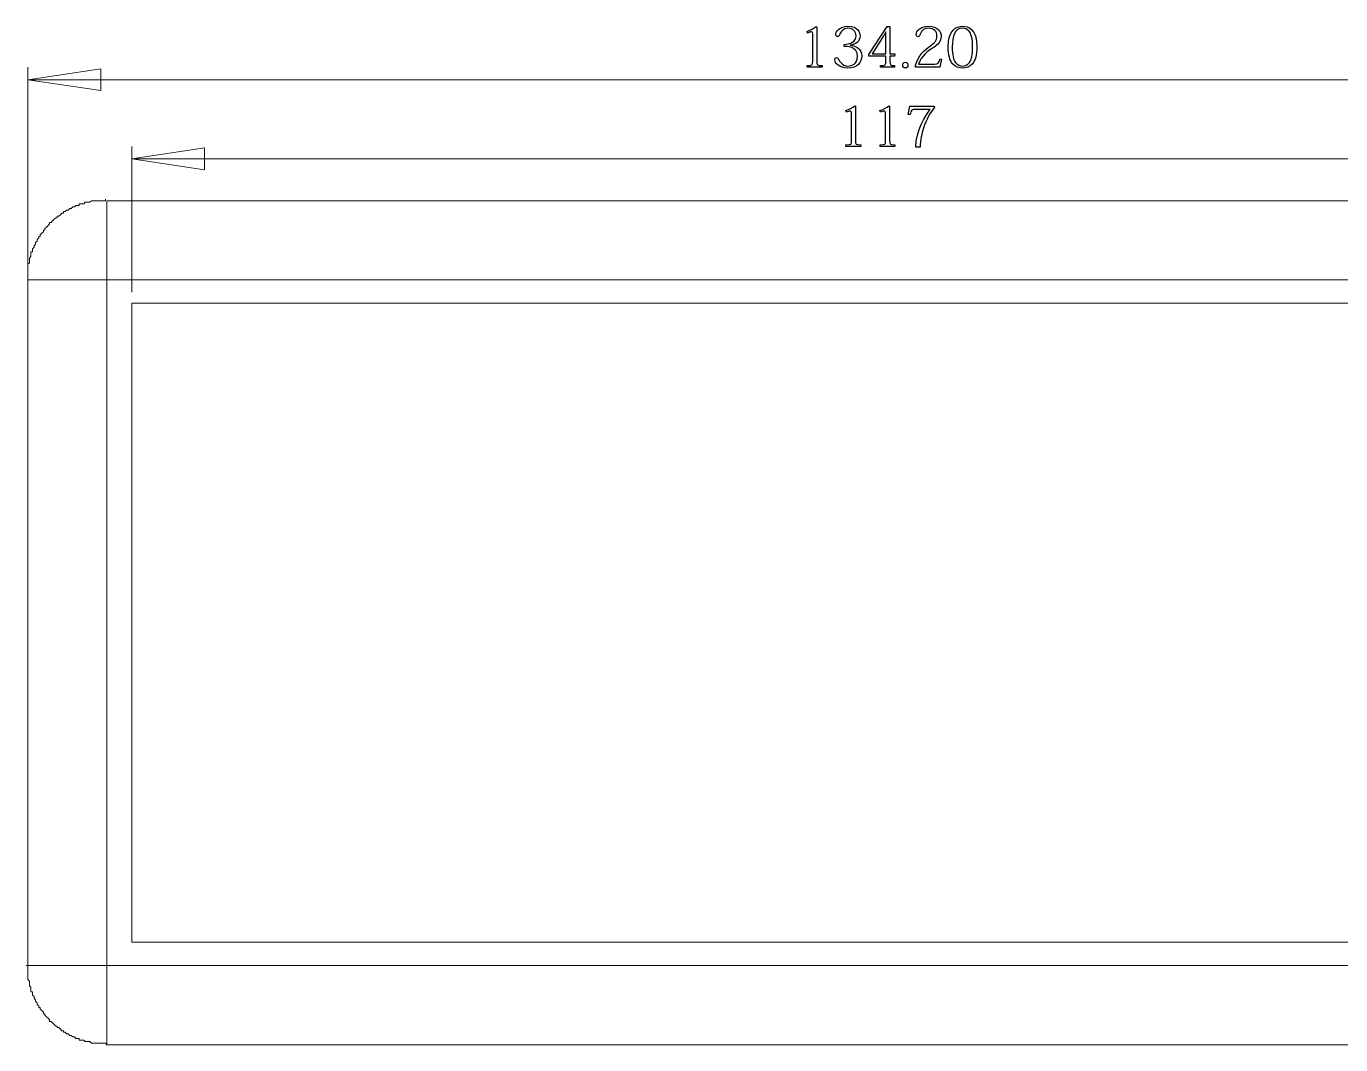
# Model space of a CAD drawing. Header units: millimetres. Extents: x -115 to 130, y -79 to 93.
# Drawn here: x -115.3 to -43.6, y 34 to 89.6 of the extents above; entities that cross this region are included whole.
import ezdxf

# ---------------------------------------------------------------- set-up
doc = ezdxf.new("R2010")
doc.units = ezdxf.units.MM
doc.header["$MEASUREMENT"] = 0
doc.layers.add('layer 1', color=7, linetype='Continuous')

msp = doc.modelspace()

# ---------------------------------------------------------------- linework, layer by layer
at = {"layer": 'layer 1'}
for points, knots in [([(-72.3974, 87.6588), (-72.3974, 87.4363), (-72.4126, 87.418), (-72.6991, 87.418), (-72.6991, 87.418), (-72.6991, 87.418), (-72.6991, 87.3266), (-72.6991, 87.3266), (-72.6991, 87.3266), (-72.6991, 87.3266), (-71.8883, 87.3266), (-71.8883, 87.3266), (-71.8883, 87.3266), (-71.8883, 87.3266), (-71.8883, 87.418), (-71.8883, 87.418), (-71.8883, 87.418), (-72.1627, 87.418), (-72.1779, 87.4363), (-72.1779, 87.6588), (-72.1779, 87.6588), (-72.1779, 87.6588), (-72.1779, 89.5242), (-72.1779, 89.5242), (-72.1779, 89.5242), (-72.1779, 89.5242), (-72.2114, 89.5455), (-72.2114, 89.5455), (-72.2114, 89.5455), (-72.3425, 89.4511), (-72.4858, 89.3688), (-72.7052, 89.2804), (-72.7052, 89.2804), (-72.7052, 89.2804), (-72.6778, 89.195), (-72.6778, 89.195), (-72.6778, 89.195), (-72.5833, 89.2316), (-72.5254, 89.259), (-72.4705, 89.259), (-72.4705, 89.259), (-72.4126, 89.259), (-72.3974, 89.2042), (-72.3974, 89.0822), (-72.3974, 89.0822), (-72.3974, 89.0822), (-72.3974, 87.6588), (-72.3974, 87.6588)], [0, 0, 0, 0, 0.0769231, 0.0769231, 0.0769231, 0.0769231, 0.1538462, 0.1538462, 0.1538462, 0.1538462, 0.2307692, 0.2307692, 0.2307692, 0.2307692, 0.3076923, 0.3076923, 0.3076923, 0.3076923, 0.3846154, 0.3846154, 0.3846154, 0.3846154, 0.4615385, 0.4615385, 0.4615385, 0.4615385, 0.5384615, 0.5384615, 0.5384615, 0.5384615, 0.6153846, 0.6153846, 0.6153846, 0.6153846, 0.6923077, 0.6923077, 0.6923077, 0.6923077, 0.7692308, 0.7692308, 0.7692308, 0.7692308, 0.8461538, 0.8461538, 0.8461538, 0.8461538, 1, 1, 1, 1]), ([(-70.3582, 88.5336), (-70.1997, 88.5549), (-70.0717, 88.6068), (-69.9803, 88.6799), (-69.9803, 88.6799), (-69.8705, 88.7744), (-69.8157, 88.9055), (-69.8157, 89.0396), (-69.8157, 89.0396), (-69.8157, 89.2407), (-69.9315, 89.5638), (-70.4741, 89.5638), (-70.4741, 89.5638), (-70.9069, 89.5638), (-71.1385, 89.2895), (-71.1385, 89.128), (-71.1385, 89.128), (-71.1385, 89.0487), (-71.108, 89.003), (-71.0532, 89.003), (-71.0532, 89.003), (-70.9739, 89.003), (-70.9465, 89.0518), (-70.9099, 89.1493), (-70.9099, 89.1493), (-70.8581, 89.3048), (-70.7118, 89.4541), (-70.4801, 89.4541), (-70.4801, 89.4541), (-70.1906, 89.4541), (-70.0321, 89.2834), (-70.0321, 89.0487), (-70.0321, 89.0487), (-70.0321, 88.7317), (-70.3338, 88.5732), (-70.6905, 88.5732), (-70.6905, 88.5732), (-70.6905, 88.5732), (-70.6905, 88.4666), (-70.6905, 88.4666), (-70.6905, 88.4666), (-70.5594, 88.4666), (-69.9498, 88.4666), (-69.9498, 87.924), (-69.9498, 87.924), (-69.9498, 87.5095), (-70.2485, 87.3937), (-70.4741, 87.3937), (-70.4741, 87.3937), (-70.66, 87.3937), (-70.7636, 87.4729), (-70.8398, 87.5613), (-70.8398, 87.5613), (-70.913, 87.6253), (-70.9526, 87.7015), (-70.9831, 87.7594), (-70.9831, 87.7594), (-71.0227, 87.8326), (-71.0532, 87.8539), (-71.0958, 87.8539), (-71.0958, 87.8539), (-71.1599, 87.8539), (-71.1903, 87.8112), (-71.1903, 87.732), (-71.1903, 87.732), (-71.1903, 87.5674), (-70.9678, 87.2809), (-70.4801, 87.2809), (-70.4801, 87.2809), (-69.9589, 87.2809), (-69.7212, 87.607), (-69.7212, 87.9362), (-69.7212, 87.9362), (-69.7212, 88.3324), (-70.0443, 88.5031), (-70.3582, 88.5275), (-70.3582, 88.5275), (-70.3582, 88.5275), (-70.3582, 88.5336), (-70.3582, 88.5336)], [0, 0, 0, 0, 0.047619, 0.047619, 0.047619, 0.047619, 0.0952381, 0.0952381, 0.0952381, 0.0952381, 0.1428571, 0.1428571, 0.1428571, 0.1428571, 0.1904762, 0.1904762, 0.1904762, 0.1904762, 0.2380952, 0.2380952, 0.2380952, 0.2380952, 0.2857143, 0.2857143, 0.2857143, 0.2857143, 0.3333333, 0.3333333, 0.3333333, 0.3333333, 0.3809524, 0.3809524, 0.3809524, 0.3809524, 0.4285714, 0.4285714, 0.4285714, 0.4285714, 0.4761905, 0.4761905, 0.4761905, 0.4761905, 0.5238095, 0.5238095, 0.5238095, 0.5238095, 0.5714286, 0.5714286, 0.5714286, 0.5714286, 0.6190476, 0.6190476, 0.6190476, 0.6190476, 0.6666667, 0.6666667, 0.6666667, 0.6666667, 0.7142857, 0.7142857, 0.7142857, 0.7142857, 0.7619048, 0.7619048, 0.7619048, 0.7619048, 0.8095238, 0.8095238, 0.8095238, 0.8095238, 0.8571429, 0.8571429, 0.8571429, 0.8571429, 0.9047619, 0.9047619, 0.9047619, 0.9047619, 1, 1, 1, 1]), ([(-68.4044, 87.6588), (-68.4044, 87.4455), (-68.4166, 87.418), (-68.691, 87.418), (-68.691, 87.418), (-68.691, 87.418), (-68.691, 87.3266), (-68.691, 87.3266), (-68.691, 87.3266), (-68.691, 87.3266), (-67.9381, 87.3266), (-67.9381, 87.3266), (-67.9381, 87.3266), (-67.9381, 87.3266), (-67.9381, 87.418), (-67.9381, 87.418), (-67.9381, 87.418), (-68.1697, 87.418), (-68.185, 87.4424), (-68.185, 87.6588), (-68.185, 87.6588), (-68.185, 87.6588), (-68.185, 87.9332), (-68.185, 87.9332), (-68.185, 87.9332), (-68.185, 87.9332), (-67.9259, 87.9332), (-67.9259, 87.9332), (-67.9259, 87.9332), (-67.9259, 87.9332), (-67.9076, 88.0581), (-67.9076, 88.0581), (-67.9076, 88.0581), (-67.9076, 88.0581), (-68.185, 88.0581), (-68.185, 88.0581), (-68.185, 88.0581), (-68.185, 88.0581), (-68.185, 89.5608), (-68.185, 89.5608), (-68.185, 89.5608), (-68.185, 89.5608), (-68.3374, 89.5608), (-68.3374, 89.5608), (-68.3374, 89.5608), (-68.3374, 89.5608), (-69.331, 88.0276), (-69.331, 88.0276), (-69.331, 88.0276), (-69.331, 88.0276), (-69.331, 87.9332), (-69.331, 87.9332), (-69.331, 87.9332), (-69.331, 87.9332), (-68.4044, 87.9332), (-68.4044, 87.9332), (-68.4044, 87.9332), (-68.4044, 87.9332), (-68.4044, 87.6588), (-68.4044, 87.6588)], [0, 0, 0, 0, 0.0625, 0.0625, 0.0625, 0.0625, 0.125, 0.125, 0.125, 0.125, 0.1875, 0.1875, 0.1875, 0.1875, 0.25, 0.25, 0.25, 0.25, 0.3125, 0.3125, 0.3125, 0.3125, 0.375, 0.375, 0.375, 0.375, 0.4375, 0.4375, 0.4375, 0.4375, 0.5, 0.5, 0.5, 0.5, 0.5625, 0.5625, 0.5625, 0.5625, 0.625, 0.625, 0.625, 0.625, 0.6875, 0.6875, 0.6875, 0.6875, 0.75, 0.75, 0.75, 0.75, 0.8125, 0.8125, 0.8125, 0.8125, 0.875, 0.875, 0.875, 0.875, 1, 1, 1, 1]), ([(-68.3983, 89.2529), (-68.4014, 89.1371), (-68.4044, 89.0213), (-68.4044, 88.9359), (-68.4044, 88.9359), (-68.4044, 88.9359), (-68.4044, 88.0581), (-68.4044, 88.0581), (-68.4044, 88.0581), (-68.4044, 88.0581), (-69.1603, 88.0581), (-69.1603, 88.0581), (-69.1603, 88.0581), (-69.1603, 88.0581), (-68.5873, 88.9573), (-68.5873, 88.9573), (-68.5873, 88.9573), (-68.505, 89.0762), (-68.4563, 89.1798), (-68.4075, 89.2529), (-68.4075, 89.2529), (-68.4075, 89.2529), (-68.3983, 89.2529), (-68.3983, 89.2529)], [0, 0, 0, 0, 0.1428571, 0.1428571, 0.1428571, 0.1428571, 0.2857143, 0.2857143, 0.2857143, 0.2857143, 0.4285714, 0.4285714, 0.4285714, 0.4285714, 0.5714286, 0.5714286, 0.5714286, 0.5714286, 0.7142857, 0.7142857, 0.7142857, 0.7142857, 1, 1, 1, 1]), ([(-65.4478, 87.7868), (-65.521, 87.5308), (-65.5484, 87.5003), (-65.7435, 87.5003), (-65.7435, 87.5003), (-65.7435, 87.5003), (-66.6213, 87.5003), (-66.6213, 87.5003), (-66.6213, 87.5003), (-66.4689, 87.9636), (-66.097, 88.2136), (-65.774, 88.4269), (-65.774, 88.4269), (-65.5819, 88.5519), (-65.3869, 88.7439), (-65.3869, 89.0152), (-65.3869, 89.0152), (-65.3869, 89.2499), (-65.5393, 89.5638), (-66.0757, 89.5638), (-66.0757, 89.5638), (-66.5603, 89.5638), (-66.7463, 89.2712), (-66.7463, 89.1188), (-66.7463, 89.1188), (-66.7463, 89.0365), (-66.7127, 88.9939), (-66.664, 88.9939), (-66.664, 88.9939), (-66.6, 88.9939), (-66.5664, 89.0182), (-66.5421, 89.1036), (-66.5421, 89.1036), (-66.4598, 89.3779), (-66.2799, 89.4541), (-66.0849, 89.4541), (-66.0849, 89.4541), (-65.7679, 89.4541), (-65.6155, 89.2834), (-65.6155, 89.0182), (-65.6155, 89.0182), (-65.6155, 88.7805), (-65.7587, 88.6433), (-65.9965, 88.4757), (-65.9965, 88.4757), (-66.2434, 88.302), (-66.6548, 88.0002), (-66.8011, 87.3723), (-66.8011, 87.3723), (-66.8011, 87.3723), (-66.7646, 87.3266), (-66.7646, 87.3266), (-66.7646, 87.3266), (-66.7646, 87.3266), (-65.4539, 87.3266), (-65.4539, 87.3266), (-65.4539, 87.3266), (-65.4539, 87.3266), (-65.3594, 87.7716), (-65.3594, 87.7716), (-65.3594, 87.7716), (-65.3594, 87.7716), (-65.4478, 87.7868), (-65.4478, 87.7868)], [0, 0, 0, 0, 0.0588235, 0.0588235, 0.0588235, 0.0588235, 0.1176471, 0.1176471, 0.1176471, 0.1176471, 0.1764706, 0.1764706, 0.1764706, 0.1764706, 0.2352941, 0.2352941, 0.2352941, 0.2352941, 0.2941176, 0.2941176, 0.2941176, 0.2941176, 0.3529412, 0.3529412, 0.3529412, 0.3529412, 0.4117647, 0.4117647, 0.4117647, 0.4117647, 0.4705882, 0.4705882, 0.4705882, 0.4705882, 0.5294118, 0.5294118, 0.5294118, 0.5294118, 0.5882353, 0.5882353, 0.5882353, 0.5882353, 0.6470588, 0.6470588, 0.6470588, 0.6470588, 0.7058824, 0.7058824, 0.7058824, 0.7058824, 0.7647059, 0.7647059, 0.7647059, 0.7647059, 0.8235294, 0.8235294, 0.8235294, 0.8235294, 0.8823529, 0.8823529, 0.8823529, 0.8823529, 1, 1, 1, 1]), ([(-64.2195, 87.2809), (-64.0244, 87.2809), (-63.8324, 87.3449), (-63.68, 87.5156), (-63.68, 87.5156), (-63.5245, 87.6924), (-63.4361, 87.985), (-63.4361, 88.4361), (-63.4361, 88.4361), (-63.4361, 89.4389), (-63.9238, 89.5638), (-64.2195, 89.5638), (-64.2195, 89.5638), (-64.5608, 89.5638), (-65.0028, 89.3931), (-65.0028, 88.4361), (-65.0028, 88.4361), (-65.0028, 87.985), (-64.9144, 87.6924), (-64.759, 87.5156), (-64.759, 87.5156), (-64.6035, 87.3449), (-64.4237, 87.2809), (-64.2195, 87.2809)], [0, 0, 0, 0, 0.1428571, 0.1428571, 0.1428571, 0.1428571, 0.2857143, 0.2857143, 0.2857143, 0.2857143, 0.4285714, 0.4285714, 0.4285714, 0.4285714, 0.5714286, 0.5714286, 0.5714286, 0.5714286, 0.7142857, 0.7142857, 0.7142857, 0.7142857, 1, 1, 1, 1]), ([(-64.2225, 89.4541), (-64.1097, 89.4541), (-63.9787, 89.4206), (-63.875, 89.3108), (-63.875, 89.3108), (-63.7592, 89.1767), (-63.6678, 88.9177), (-63.6678, 88.433), (-63.6678, 88.433), (-63.6678, 87.9789), (-63.7379, 87.7228), (-63.8415, 87.5857), (-63.8415, 87.5857), (-63.9451, 87.4455), (-64.0701, 87.3906), (-64.2225, 87.3906), (-64.2225, 87.3906), (-64.3719, 87.3906), (-64.4999, 87.4455), (-64.6035, 87.5857), (-64.6035, 87.5857), (-64.7071, 87.7228), (-64.7803, 87.9789), (-64.7803, 88.433), (-64.7803, 88.433), (-64.7803, 89.0487), (-64.6431, 89.4541), (-64.2225, 89.4541)], [0, 0, 0, 0, 0.125, 0.125, 0.125, 0.125, 0.25, 0.25, 0.25, 0.25, 0.375, 0.375, 0.375, 0.375, 0.5, 0.5, 0.5, 0.5, 0.625, 0.625, 0.625, 0.625, 0.75, 0.75, 0.75, 0.75, 1, 1, 1, 1]), ([(-67.3437, 87.604), (-67.426, 87.604), (-67.487, 87.5339), (-67.487, 87.4485), (-67.487, 87.4485), (-67.487, 87.3662), (-67.426, 87.2931), (-67.3437, 87.2931), (-67.3437, 87.2931), (-67.2584, 87.2931), (-67.1974, 87.3662), (-67.1974, 87.4485), (-67.1974, 87.4485), (-67.1974, 87.5278), (-67.2523, 87.604), (-67.3437, 87.604)], [0, 0, 0, 0, 0.2, 0.2, 0.2, 0.2, 0.4, 0.4, 0.4, 0.4, 0.6, 0.6, 0.6, 0.6, 1, 1, 1, 1]), ([(-70.2807, 83.3408), (-70.2807, 83.1183), (-70.2959, 83.1), (-70.5824, 83.1), (-70.5824, 83.1), (-70.5824, 83.1), (-70.5824, 83.0086), (-70.5824, 83.0086), (-70.5824, 83.0086), (-70.5824, 83.0086), (-69.7716, 83.0086), (-69.7716, 83.0086), (-69.7716, 83.0086), (-69.7716, 83.0086), (-69.7716, 83.1), (-69.7716, 83.1), (-69.7716, 83.1), (-70.046, 83.1), (-70.0612, 83.1183), (-70.0612, 83.3408), (-70.0612, 83.3408), (-70.0612, 83.3408), (-70.0612, 85.2062), (-70.0612, 85.2062), (-70.0612, 85.2062), (-70.0612, 85.2062), (-70.0947, 85.2275), (-70.0947, 85.2275), (-70.0947, 85.2275), (-70.2258, 85.1331), (-70.3691, 85.0508), (-70.5885, 84.9624), (-70.5885, 84.9624), (-70.5885, 84.9624), (-70.5611, 84.877), (-70.5611, 84.877), (-70.5611, 84.877), (-70.4666, 84.9136), (-70.4087, 84.941), (-70.3538, 84.941), (-70.3538, 84.941), (-70.2959, 84.941), (-70.2807, 84.8862), (-70.2807, 84.7642), (-70.2807, 84.7642), (-70.2807, 84.7642), (-70.2807, 83.3408), (-70.2807, 83.3408)], [0, 0, 0, 0, 0.0769231, 0.0769231, 0.0769231, 0.0769231, 0.1538462, 0.1538462, 0.1538462, 0.1538462, 0.2307692, 0.2307692, 0.2307692, 0.2307692, 0.3076923, 0.3076923, 0.3076923, 0.3076923, 0.3846154, 0.3846154, 0.3846154, 0.3846154, 0.4615385, 0.4615385, 0.4615385, 0.4615385, 0.5384615, 0.5384615, 0.5384615, 0.5384615, 0.6153846, 0.6153846, 0.6153846, 0.6153846, 0.6923077, 0.6923077, 0.6923077, 0.6923077, 0.7692308, 0.7692308, 0.7692308, 0.7692308, 0.8461538, 0.8461538, 0.8461538, 0.8461538, 1, 1, 1, 1]), ([(-68.4214, 83.3408), (-68.4214, 83.1183), (-68.4366, 83.1), (-68.7231, 83.1), (-68.7231, 83.1), (-68.7231, 83.1), (-68.7231, 83.0086), (-68.7231, 83.0086), (-68.7231, 83.0086), (-68.7231, 83.0086), (-67.9123, 83.0086), (-67.9123, 83.0086), (-67.9123, 83.0086), (-67.9123, 83.0086), (-67.9123, 83.1), (-67.9123, 83.1), (-67.9123, 83.1), (-68.1867, 83.1), (-68.2019, 83.1183), (-68.2019, 83.3408), (-68.2019, 83.3408), (-68.2019, 83.3408), (-68.2019, 85.2062), (-68.2019, 85.2062), (-68.2019, 85.2062), (-68.2019, 85.2062), (-68.2354, 85.2275), (-68.2354, 85.2275), (-68.2354, 85.2275), (-68.3665, 85.1331), (-68.5098, 85.0508), (-68.7292, 84.9624), (-68.7292, 84.9624), (-68.7292, 84.9624), (-68.7018, 84.877), (-68.7018, 84.877), (-68.7018, 84.877), (-68.6073, 84.9136), (-68.5494, 84.941), (-68.4945, 84.941), (-68.4945, 84.941), (-68.4366, 84.941), (-68.4214, 84.8862), (-68.4214, 84.7642), (-68.4214, 84.7642), (-68.4214, 84.7642), (-68.4214, 83.3408), (-68.4214, 83.3408)], [0, 0, 0, 0, 0.0769231, 0.0769231, 0.0769231, 0.0769231, 0.1538462, 0.1538462, 0.1538462, 0.1538462, 0.2307692, 0.2307692, 0.2307692, 0.2307692, 0.3076923, 0.3076923, 0.3076923, 0.3076923, 0.3846154, 0.3846154, 0.3846154, 0.3846154, 0.4615385, 0.4615385, 0.4615385, 0.4615385, 0.5384615, 0.5384615, 0.5384615, 0.5384615, 0.6153846, 0.6153846, 0.6153846, 0.6153846, 0.6923077, 0.6923077, 0.6923077, 0.6923077, 0.7692308, 0.7692308, 0.7692308, 0.7692308, 0.8461538, 0.8461538, 0.8461538, 0.8461538, 1, 1, 1, 1]), ([(-67.0863, 84.7551), (-67.0193, 85.005), (-66.9918, 85.0294), (-66.7815, 85.0294), (-66.7815, 85.0294), (-66.7815, 85.0294), (-65.986, 85.0294), (-65.986, 85.0294), (-65.986, 85.0294), (-66.2755, 84.6576), (-66.748, 83.8834), (-66.7724, 82.969), (-66.7724, 82.969), (-66.7724, 82.969), (-66.5316, 82.969), (-66.5316, 82.969), (-66.5316, 82.969), (-66.5194, 83.3683), (-66.4493, 83.7066), (-66.3517, 83.9992), (-66.3517, 83.9992), (-66.1963, 84.4899), (-65.9768, 84.8587), (-65.7421, 85.1574), (-65.7421, 85.1574), (-65.7421, 85.1574), (-65.7696, 85.2062), (-65.7696, 85.2062), (-65.7696, 85.2062), (-65.7696, 85.2062), (-67.0955, 85.2062), (-67.0955, 85.2062), (-67.0955, 85.2062), (-67.0955, 85.2062), (-67.193, 84.7551), (-67.193, 84.7551), (-67.193, 84.7551), (-67.193, 84.7551), (-67.0863, 84.7551), (-67.0863, 84.7551)], [0, 0, 0, 0, 0.0909091, 0.0909091, 0.0909091, 0.0909091, 0.1818182, 0.1818182, 0.1818182, 0.1818182, 0.2727273, 0.2727273, 0.2727273, 0.2727273, 0.3636364, 0.3636364, 0.3636364, 0.3636364, 0.4545455, 0.4545455, 0.4545455, 0.4545455, 0.5454545, 0.5454545, 0.5454545, 0.5454545, 0.6363636, 0.6363636, 0.6363636, 0.6363636, 0.7272727, 0.7272727, 0.7272727, 0.7272727, 0.8181818, 0.8181818, 0.8181818, 0.8181818, 1, 1, 1, 1])]:
    msp.add_open_spline(points, degree=3, knots=knots, dxfattribs=at)
at = {"layer": 'layer 1', "lineweight": 18}
for points in [[(-115.2455, 76.3199), (-115.2455, 76.3199), (-115.2455, 87.3266), (-115.2455, 87.3266)], [(-115.2455, 86.6493), (-115.2455, 86.6493), (-111.2661, 87.2419), (-111.2661, 87.2419)], [(-111.2661, 87.2419), (-111.2661, 87.2419), (-111.2661, 86.0566), (-111.2661, 86.0566)], [(-111.2661, 86.0566), (-111.2661, 86.0566), (-115.2455, 86.6493), (-115.2455, 86.6493)], [(-26.0915, 86.6493), (-26.0915, 86.6493), (-115.2455, 86.6493), (-115.2455, 86.6493)], [(-109.5728, 75.0499), (-109.5728, 75.0499), (-109.5728, 83.0086), (-109.5728, 83.0086)], [(-109.5728, 82.3313), (-109.5728, 82.3313), (-105.5935, 82.9239), (-105.5935, 82.9239)], [(-105.5935, 82.9239), (-105.5935, 82.9239), (-105.5935, 81.7386), (-105.5935, 81.7386)], [(-105.5935, 81.7386), (-105.5935, 81.7386), (-109.5728, 82.3313), (-109.5728, 82.3313)], [(-31.8488, 82.3313), (-31.8488, 82.3313), (-109.5728, 82.3313), (-109.5728, 82.3313)], [(-110.9275, 80.0453), (-110.9275, 80.0453), (-110.9275, 75.7273), (-110.9275, 75.7273)], [(-110.9275, 80.0453), (-110.9275, 80.0453), (-30.4095, 80.0453), (-30.4095, 80.0453)], [(-115.2455, 38.3046), (-115.2455, 38.3046), (-115.2455, 75.7273), (-115.2455, 75.7273)], [(-110.9275, 75.7273), (-110.9275, 75.7273), (-115.2455, 75.7273), (-115.2455, 75.7273)], [(-110.9275, 75.7273), (-110.9275, 75.7273), (-110.9275, 38.3046), (-110.9275, 38.3046)], [(-30.4095, 75.7273), (-30.4095, 75.7273), (-110.9275, 75.7273), (-110.9275, 75.7273)], [(-31.8488, 74.4573), (-31.8488, 74.4573), (-109.5728, 74.4573), (-109.5728, 74.4573)], [(-109.5728, 74.4573), (-109.5728, 74.4573), (-109.5728, 39.5746), (-109.5728, 39.5746)], [(-109.5728, 39.5746), (-109.5728, 39.5746), (-31.8488, 39.5746), (-31.8488, 39.5746)], [(-110.9275, 38.3046), (-110.9275, 38.3046), (-115.2455, 38.3046), (-115.2455, 38.3046)], [(-110.9275, 38.3046), (-110.9275, 38.3046), (-30.4095, 38.3046), (-30.4095, 38.3046)], [(-110.9275, 38.3046), (-110.9275, 38.3046), (-110.9275, 33.9866), (-110.9275, 33.9866)], [(-30.4095, 33.9866), (-30.4095, 33.9866), (-110.9275, 33.9866), (-110.9275, 33.9866)]]:
    msp.add_open_spline(points, degree=3, dxfattribs=at)
for points, knots in [([(-115.2455, 75.7273), (-115.2455, 75.7273), (-115.2455, 76.5739), (-115.2455, 76.5739), (-115.2455, 76.5739), (-115.2455, 76.5739), (-115.1608, 76.6586), (-115.1608, 76.6586), (-115.1608, 76.6586), (-115.1608, 76.6586), (-115.1608, 76.9126), (-115.1608, 76.9126), (-115.1608, 76.9126), (-115.1608, 76.9126), (-115.0761, 76.9973), (-115.0761, 76.9973), (-115.0761, 76.9973), (-115.0761, 76.9973), (-115.0761, 77.2513), (-115.0761, 77.2513), (-115.0761, 77.2513), (-115.0761, 77.2513), (-114.9915, 77.2513), (-114.9915, 77.2513), (-114.9915, 77.2513), (-114.9915, 77.2513), (-114.9915, 77.4206), (-114.9915, 77.4206), (-114.9915, 77.4206), (-114.9915, 77.4206), (-114.9068, 77.5053), (-114.9068, 77.5053), (-114.9068, 77.5053), (-114.9068, 77.5053), (-114.9068, 77.5899), (-114.9068, 77.5899), (-114.9068, 77.5899), (-114.9068, 77.5899), (-114.8221, 77.6746), (-114.8221, 77.6746), (-114.8221, 77.6746), (-114.8221, 77.6746), (-114.8221, 77.7593), (-114.8221, 77.7593), (-114.8221, 77.7593), (-114.8221, 77.7593), (-114.7375, 77.8439), (-114.7375, 77.8439), (-114.7375, 77.8439), (-114.7375, 77.8439), (-114.7375, 77.9286), (-114.7375, 77.9286), (-114.7375, 77.9286), (-114.7375, 77.9286), (-114.6528, 78.0133), (-114.6528, 78.0133), (-114.6528, 78.0133), (-114.6528, 78.0133), (-114.6528, 78.0979), (-114.6528, 78.0979), (-114.6528, 78.0979), (-114.6528, 78.0979), (-114.5681, 78.0979), (-114.5681, 78.0979), (-114.5681, 78.0979), (-114.5681, 78.0979), (-114.5681, 78.1826), (-114.5681, 78.1826), (-114.5681, 78.1826), (-114.5681, 78.1826), (-114.4835, 78.2673), (-114.4835, 78.2673), (-114.4835, 78.2673), (-114.4835, 78.2673), (-114.3988, 78.3519), (-114.3988, 78.3519), (-114.3988, 78.3519), (-114.3988, 78.3519), (-114.3988, 78.4366), (-114.3988, 78.4366), (-114.3988, 78.4366), (-114.3988, 78.4366), (-114.3141, 78.4366), (-114.3141, 78.4366), (-114.3141, 78.4366), (-114.3141, 78.4366), (-114.3141, 78.5213), (-114.3141, 78.5213), (-114.3141, 78.5213), (-114.3141, 78.5213), (-114.2295, 78.6059), (-114.2295, 78.6059), (-114.2295, 78.6059), (-114.2295, 78.6059), (-114.1448, 78.6906), (-114.1448, 78.6906), (-114.1448, 78.6906), (-114.1448, 78.6906), (-114.0601, 78.7753), (-114.0601, 78.7753), (-114.0601, 78.7753), (-114.0601, 78.7753), (-114.0601, 78.8599), (-114.0601, 78.8599), (-114.0601, 78.8599), (-114.0601, 78.8599), (-113.9755, 78.8599), (-113.9755, 78.8599), (-113.9755, 78.8599), (-113.9755, 78.8599), (-113.8908, 78.9446), (-113.8908, 78.9446), (-113.8908, 78.9446), (-113.8908, 78.9446), (-113.8061, 79.0293), (-113.8061, 79.0293), (-113.8061, 79.0293), (-113.8061, 79.0293), (-113.7215, 79.1139), (-113.7215, 79.1139), (-113.7215, 79.1139), (-113.7215, 79.1139), (-113.6368, 79.1139), (-113.6368, 79.1139), (-113.6368, 79.1139), (-113.6368, 79.1139), (-113.6368, 79.1986), (-113.6368, 79.1986), (-113.6368, 79.1986), (-113.6368, 79.1986), (-113.5521, 79.1986), (-113.5521, 79.1986), (-113.5521, 79.1986), (-113.5521, 79.1986), (-113.4675, 79.2833), (-113.4675, 79.2833), (-113.4675, 79.2833), (-113.4675, 79.2833), (-113.3828, 79.3679), (-113.3828, 79.3679), (-113.3828, 79.3679), (-113.3828, 79.3679), (-113.2981, 79.3679), (-113.2981, 79.3679), (-113.2981, 79.3679), (-113.2981, 79.3679), (-113.2981, 79.4526), (-113.2981, 79.4526), (-113.2981, 79.4526), (-113.2981, 79.4526), (-113.2135, 79.4526), (-113.2135, 79.4526), (-113.2135, 79.4526), (-113.2135, 79.4526), (-113.1288, 79.5373), (-113.1288, 79.5373), (-113.1288, 79.5373), (-113.1288, 79.5373), (-113.0441, 79.5373), (-113.0441, 79.5373), (-113.0441, 79.5373), (-113.0441, 79.5373), (-112.9595, 79.6219), (-112.9595, 79.6219), (-112.9595, 79.6219), (-112.9595, 79.6219), (-112.8748, 79.6219), (-112.8748, 79.6219), (-112.8748, 79.6219), (-112.8748, 79.6219), (-112.7901, 79.7066), (-112.7901, 79.7066), (-112.7901, 79.7066), (-112.7901, 79.7066), (-112.7055, 79.7066), (-112.7055, 79.7066), (-112.7055, 79.7066), (-112.7055, 79.7066), (-112.6208, 79.7913), (-112.6208, 79.7913), (-112.6208, 79.7913), (-112.6208, 79.7913), (-112.4515, 79.7913), (-112.4515, 79.7913), (-112.4515, 79.7913), (-112.4515, 79.7913), (-112.4515, 79.8759), (-112.4515, 79.8759), (-112.4515, 79.8759), (-112.4515, 79.8759), (-112.1975, 79.8759), (-112.1975, 79.8759), (-112.1975, 79.8759), (-112.1975, 79.8759), (-112.1128, 79.9606), (-112.1128, 79.9606), (-112.1128, 79.9606), (-112.1128, 79.9606), (-111.8588, 79.9606), (-111.8588, 79.9606), (-111.8588, 79.9606), (-111.8588, 79.9606), (-111.7741, 80.0453), (-111.7741, 80.0453), (-111.7741, 80.0453), (-111.7741, 80.0453), (-111.0121, 80.0453), (-111.0121, 80.0453), (-111.0121, 80.0453), (-111.0121, 80.0453), (-111.0121, 80.1299), (-111.0121, 80.1299)], [0, 0, 0, 0, 0.0185185, 0.0185185, 0.0185185, 0.0185185, 0.037037, 0.037037, 0.037037, 0.037037, 0.0555556, 0.0555556, 0.0555556, 0.0555556, 0.0740741, 0.0740741, 0.0740741, 0.0740741, 0.0925926, 0.0925926, 0.0925926, 0.0925926, 0.1111111, 0.1111111, 0.1111111, 0.1111111, 0.1296296, 0.1296296, 0.1296296, 0.1296296, 0.1481481, 0.1481481, 0.1481481, 0.1481481, 0.1666667, 0.1666667, 0.1666667, 0.1666667, 0.1851852, 0.1851852, 0.1851852, 0.1851852, 0.2037037, 0.2037037, 0.2037037, 0.2037037, 0.2222222, 0.2222222, 0.2222222, 0.2222222, 0.2407407, 0.2407407, 0.2407407, 0.2407407, 0.2592593, 0.2592593, 0.2592593, 0.2592593, 0.2777778, 0.2777778, 0.2777778, 0.2777778, 0.2962963, 0.2962963, 0.2962963, 0.2962963, 0.3148148, 0.3148148, 0.3148148, 0.3148148, 0.3333333, 0.3333333, 0.3333333, 0.3333333, 0.3518519, 0.3518519, 0.3518519, 0.3518519, 0.3703704, 0.3703704, 0.3703704, 0.3703704, 0.3888889, 0.3888889, 0.3888889, 0.3888889, 0.4074074, 0.4074074, 0.4074074, 0.4074074, 0.4259259, 0.4259259, 0.4259259, 0.4259259, 0.4444444, 0.4444444, 0.4444444, 0.4444444, 0.462963, 0.462963, 0.462963, 0.462963, 0.4814815, 0.4814815, 0.4814815, 0.4814815, 0.5, 0.5, 0.5, 0.5, 0.5185185, 0.5185185, 0.5185185, 0.5185185, 0.537037, 0.537037, 0.537037, 0.537037, 0.5555556, 0.5555556, 0.5555556, 0.5555556, 0.5740741, 0.5740741, 0.5740741, 0.5740741, 0.5925926, 0.5925926, 0.5925926, 0.5925926, 0.6111111, 0.6111111, 0.6111111, 0.6111111, 0.6296296, 0.6296296, 0.6296296, 0.6296296, 0.6481481, 0.6481481, 0.6481481, 0.6481481, 0.6666667, 0.6666667, 0.6666667, 0.6666667, 0.6851852, 0.6851852, 0.6851852, 0.6851852, 0.7037037, 0.7037037, 0.7037037, 0.7037037, 0.7222222, 0.7222222, 0.7222222, 0.7222222, 0.7407407, 0.7407407, 0.7407407, 0.7407407, 0.7592593, 0.7592593, 0.7592593, 0.7592593, 0.7777778, 0.7777778, 0.7777778, 0.7777778, 0.7962963, 0.7962963, 0.7962963, 0.7962963, 0.8148148, 0.8148148, 0.8148148, 0.8148148, 0.8333333, 0.8333333, 0.8333333, 0.8333333, 0.8518519, 0.8518519, 0.8518519, 0.8518519, 0.8703704, 0.8703704, 0.8703704, 0.8703704, 0.8888889, 0.8888889, 0.8888889, 0.8888889, 0.9074074, 0.9074074, 0.9074074, 0.9074074, 0.9259259, 0.9259259, 0.9259259, 0.9259259, 0.9444444, 0.9444444, 0.9444444, 0.9444444, 0.962963, 0.962963, 0.962963, 0.962963, 1, 1, 1, 1]), ([(-110.9275, 33.9866), (-110.9275, 33.9866), (-111.0121, 34.0713), (-111.0121, 34.0713), (-111.0121, 34.0713), (-111.0121, 34.0713), (-111.7741, 34.0713), (-111.7741, 34.0713), (-111.7741, 34.0713), (-111.7741, 34.0713), (-111.8588, 34.1559), (-111.8588, 34.1559), (-111.8588, 34.1559), (-111.8588, 34.1559), (-112.1128, 34.1559), (-112.1128, 34.1559), (-112.1128, 34.1559), (-112.1128, 34.1559), (-112.1975, 34.2406), (-112.1975, 34.2406), (-112.1975, 34.2406), (-112.1975, 34.2406), (-112.4515, 34.2406), (-112.4515, 34.2406), (-112.4515, 34.2406), (-112.4515, 34.2406), (-112.4515, 34.3253), (-112.4515, 34.3253), (-112.4515, 34.3253), (-112.4515, 34.3253), (-112.6208, 34.3253), (-112.6208, 34.3253), (-112.6208, 34.3253), (-112.6208, 34.3253), (-112.7055, 34.4099), (-112.7055, 34.4099), (-112.7055, 34.4099), (-112.7055, 34.4099), (-112.7901, 34.4099), (-112.7901, 34.4099), (-112.7901, 34.4099), (-112.7901, 34.4099), (-112.8748, 34.4946), (-112.8748, 34.4946), (-112.8748, 34.4946), (-112.8748, 34.4946), (-112.9595, 34.4946), (-112.9595, 34.4946), (-112.9595, 34.4946), (-112.9595, 34.4946), (-113.0441, 34.5793), (-113.0441, 34.5793), (-113.0441, 34.5793), (-113.0441, 34.5793), (-113.1288, 34.5793), (-113.1288, 34.5793), (-113.1288, 34.5793), (-113.1288, 34.5793), (-113.2135, 34.6639), (-113.2135, 34.6639), (-113.2135, 34.6639), (-113.2135, 34.6639), (-113.2981, 34.6639), (-113.2981, 34.6639), (-113.2981, 34.6639), (-113.2981, 34.6639), (-113.2981, 34.7486), (-113.2981, 34.7486), (-113.2981, 34.7486), (-113.2981, 34.7486), (-113.3828, 34.7486), (-113.3828, 34.7486), (-113.3828, 34.7486), (-113.3828, 34.7486), (-113.4675, 34.8333), (-113.4675, 34.8333), (-113.4675, 34.8333), (-113.4675, 34.8333), (-113.5521, 34.9179), (-113.5521, 34.9179), (-113.5521, 34.9179), (-113.5521, 34.9179), (-113.6368, 34.9179), (-113.6368, 34.9179), (-113.6368, 34.9179), (-113.6368, 34.9179), (-113.6368, 35.0026), (-113.6368, 35.0026), (-113.6368, 35.0026), (-113.6368, 35.0026), (-113.7215, 35.0026), (-113.7215, 35.0026), (-113.7215, 35.0026), (-113.7215, 35.0026), (-113.8061, 35.0873), (-113.8061, 35.0873), (-113.8061, 35.0873), (-113.8061, 35.0873), (-113.8908, 35.1719), (-113.8908, 35.1719), (-113.8908, 35.1719), (-113.8908, 35.1719), (-113.9755, 35.2566), (-113.9755, 35.2566), (-113.9755, 35.2566), (-113.9755, 35.2566), (-114.0601, 35.2566), (-114.0601, 35.2566), (-114.0601, 35.2566), (-114.0601, 35.2566), (-114.0601, 35.3413), (-114.0601, 35.3413), (-114.0601, 35.3413), (-114.0601, 35.3413), (-114.1448, 35.4259), (-114.1448, 35.4259), (-114.1448, 35.4259), (-114.1448, 35.4259), (-114.2295, 35.5106), (-114.2295, 35.5106), (-114.2295, 35.5106), (-114.2295, 35.5106), (-114.3141, 35.5953), (-114.3141, 35.5953), (-114.3141, 35.5953), (-114.3141, 35.5953), (-114.3141, 35.6799), (-114.3141, 35.6799), (-114.3141, 35.6799), (-114.3141, 35.6799), (-114.3988, 35.6799), (-114.3988, 35.6799), (-114.3988, 35.6799), (-114.3988, 35.6799), (-114.3988, 35.7646), (-114.3988, 35.7646), (-114.3988, 35.7646), (-114.3988, 35.7646), (-114.4835, 35.8493), (-114.4835, 35.8493), (-114.4835, 35.8493), (-114.4835, 35.8493), (-114.5681, 35.9339), (-114.5681, 35.9339), (-114.5681, 35.9339), (-114.5681, 35.9339), (-114.5681, 36.0186), (-114.5681, 36.0186), (-114.5681, 36.0186), (-114.5681, 36.0186), (-114.6528, 36.0186), (-114.6528, 36.0186), (-114.6528, 36.0186), (-114.6528, 36.0186), (-114.6528, 36.1033), (-114.6528, 36.1033), (-114.6528, 36.1033), (-114.6528, 36.1033), (-114.7375, 36.1879), (-114.7375, 36.1879), (-114.7375, 36.1879), (-114.7375, 36.1879), (-114.7375, 36.2726), (-114.7375, 36.2726), (-114.7375, 36.2726), (-114.7375, 36.2726), (-114.8221, 36.3573), (-114.8221, 36.3573), (-114.8221, 36.3573), (-114.8221, 36.3573), (-114.8221, 36.4419), (-114.8221, 36.4419), (-114.8221, 36.4419), (-114.8221, 36.4419), (-114.9068, 36.5266), (-114.9068, 36.5266), (-114.9068, 36.5266), (-114.9068, 36.5266), (-114.9068, 36.6113), (-114.9068, 36.6113), (-114.9068, 36.6113), (-114.9068, 36.6113), (-114.9915, 36.6959), (-114.9915, 36.6959), (-114.9915, 36.6959), (-114.9915, 36.6959), (-114.9915, 36.8653), (-114.9915, 36.8653), (-114.9915, 36.8653), (-114.9915, 36.8653), (-115.0761, 36.8653), (-115.0761, 36.8653), (-115.0761, 36.8653), (-115.0761, 36.8653), (-115.0761, 37.1193), (-115.0761, 37.1193), (-115.0761, 37.1193), (-115.0761, 37.1193), (-115.1608, 37.2039), (-115.1608, 37.2039), (-115.1608, 37.2039), (-115.1608, 37.2039), (-115.1608, 37.4579), (-115.1608, 37.4579), (-115.1608, 37.4579), (-115.1608, 37.4579), (-115.2455, 37.5426), (-115.2455, 37.5426), (-115.2455, 37.5426), (-115.2455, 37.5426), (-115.2455, 38.3046), (-115.2455, 38.3046), (-115.2455, 38.3046), (-115.2455, 38.3046), (-115.3301, 38.3046), (-115.3301, 38.3046)], [0, 0, 0, 0, 0.0181818, 0.0181818, 0.0181818, 0.0181818, 0.0363636, 0.0363636, 0.0363636, 0.0363636, 0.0545455, 0.0545455, 0.0545455, 0.0545455, 0.0727273, 0.0727273, 0.0727273, 0.0727273, 0.0909091, 0.0909091, 0.0909091, 0.0909091, 0.1090909, 0.1090909, 0.1090909, 0.1090909, 0.1272727, 0.1272727, 0.1272727, 0.1272727, 0.1454545, 0.1454545, 0.1454545, 0.1454545, 0.1636364, 0.1636364, 0.1636364, 0.1636364, 0.1818182, 0.1818182, 0.1818182, 0.1818182, 0.2, 0.2, 0.2, 0.2, 0.2181818, 0.2181818, 0.2181818, 0.2181818, 0.2363636, 0.2363636, 0.2363636, 0.2363636, 0.2545455, 0.2545455, 0.2545455, 0.2545455, 0.2727273, 0.2727273, 0.2727273, 0.2727273, 0.2909091, 0.2909091, 0.2909091, 0.2909091, 0.3090909, 0.3090909, 0.3090909, 0.3090909, 0.3272727, 0.3272727, 0.3272727, 0.3272727, 0.3454545, 0.3454545, 0.3454545, 0.3454545, 0.3636364, 0.3636364, 0.3636364, 0.3636364, 0.3818182, 0.3818182, 0.3818182, 0.3818182, 0.4, 0.4, 0.4, 0.4, 0.4181818, 0.4181818, 0.4181818, 0.4181818, 0.4363636, 0.4363636, 0.4363636, 0.4363636, 0.4545455, 0.4545455, 0.4545455, 0.4545455, 0.4727273, 0.4727273, 0.4727273, 0.4727273, 0.4909091, 0.4909091, 0.4909091, 0.4909091, 0.5090909, 0.5090909, 0.5090909, 0.5090909, 0.5272727, 0.5272727, 0.5272727, 0.5272727, 0.5454545, 0.5454545, 0.5454545, 0.5454545, 0.5636364, 0.5636364, 0.5636364, 0.5636364, 0.5818182, 0.5818182, 0.5818182, 0.5818182, 0.6, 0.6, 0.6, 0.6, 0.6181818, 0.6181818, 0.6181818, 0.6181818, 0.6363636, 0.6363636, 0.6363636, 0.6363636, 0.6545455, 0.6545455, 0.6545455, 0.6545455, 0.6727273, 0.6727273, 0.6727273, 0.6727273, 0.6909091, 0.6909091, 0.6909091, 0.6909091, 0.7090909, 0.7090909, 0.7090909, 0.7090909, 0.7272727, 0.7272727, 0.7272727, 0.7272727, 0.7454545, 0.7454545, 0.7454545, 0.7454545, 0.7636364, 0.7636364, 0.7636364, 0.7636364, 0.7818182, 0.7818182, 0.7818182, 0.7818182, 0.8, 0.8, 0.8, 0.8, 0.8181818, 0.8181818, 0.8181818, 0.8181818, 0.8363636, 0.8363636, 0.8363636, 0.8363636, 0.8545455, 0.8545455, 0.8545455, 0.8545455, 0.8727273, 0.8727273, 0.8727273, 0.8727273, 0.8909091, 0.8909091, 0.8909091, 0.8909091, 0.9090909, 0.9090909, 0.9090909, 0.9090909, 0.9272727, 0.9272727, 0.9272727, 0.9272727, 0.9454545, 0.9454545, 0.9454545, 0.9454545, 0.9636364, 0.9636364, 0.9636364, 0.9636364, 1, 1, 1, 1])]:
    msp.add_open_spline(points, degree=3, knots=knots, dxfattribs=at)

doc.saveas('drawing.dxf')
